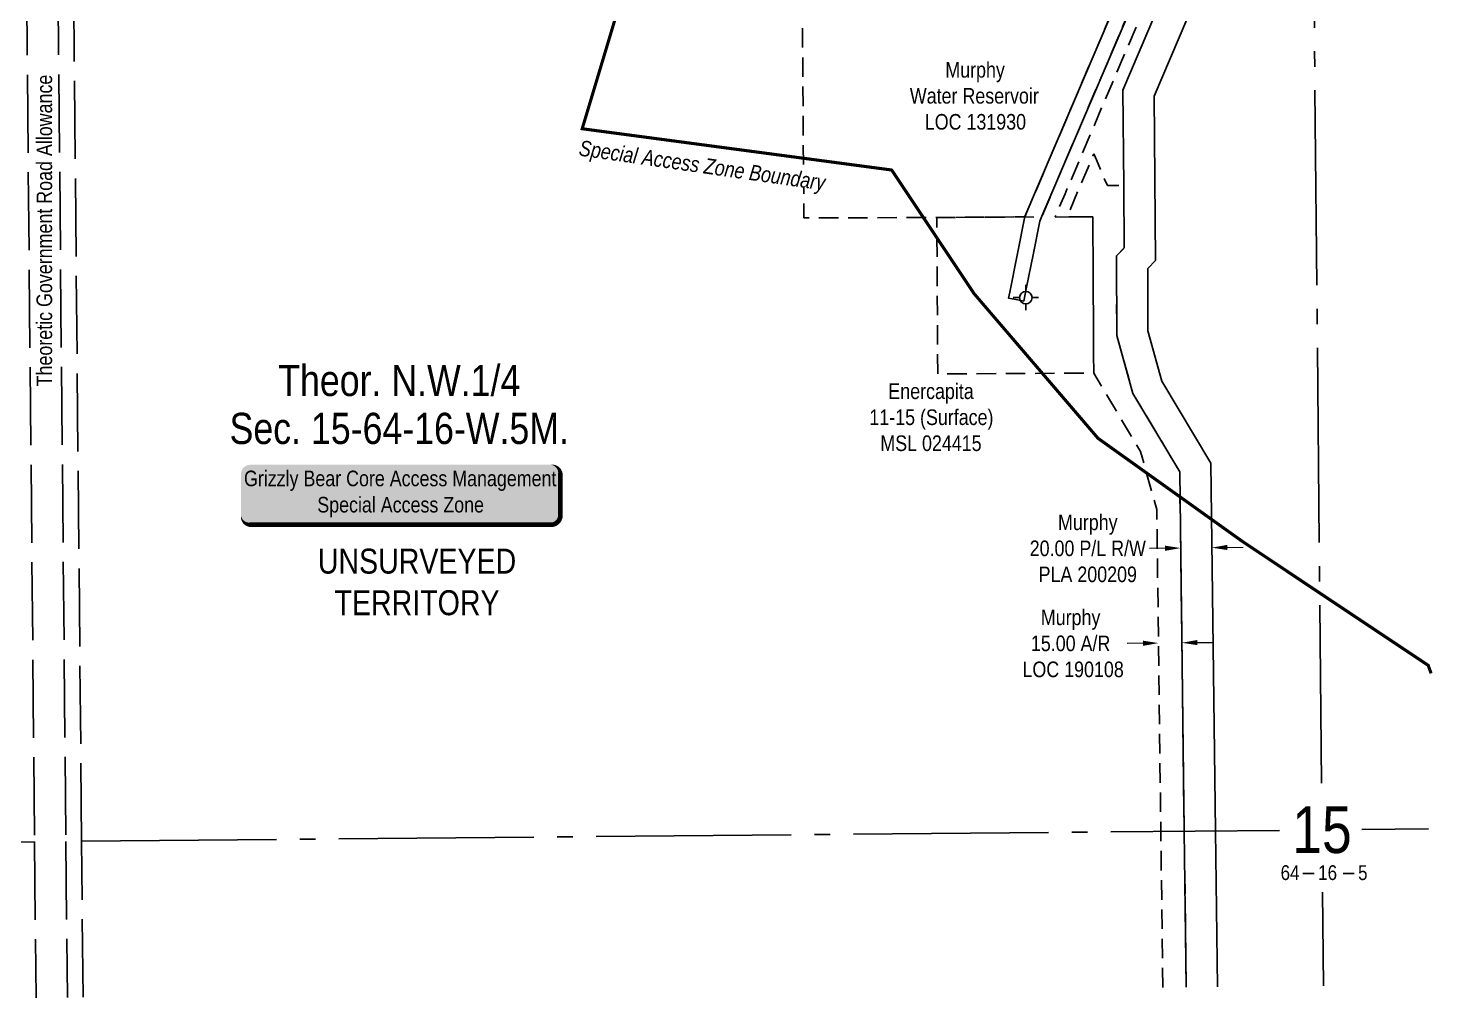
# Model space of a CAD drawing. Extents: x 534052 to 544180, y 6043031 to 6050786.
# Drawn here: x 542355 to 543260, y 6043478 to 6044099 of the extents above; entities that cross this region are included whole.
import ezdxf
from ezdxf.enums import TextEntityAlignment as Align

# ---------------------------------------------------------------- set-up
doc = ezdxf.new("R2010")
doc.units = 0
doc.header["$LTSCALE"] = 5
doc.header["$PDSIZE"] = 0.5
for name, pattern in [('DASHDOT2', [12.7, 6.35, -3.175, 0, -3.175]), ('foc-ACCESSROAD', [3.75, 2.5, -1.25]), ('foc-QUARTERLINE', [33, 25, -3, 2, -3]), ('foc-UNSURVEYED', [12.5, 10, -2.5])]:
    doc.linetypes.add(name, pattern=pattern)
doc.layers.get('Defpoints').update_dxf_attribs({"color": 9})
for name, color, linetype in [('10', 1, 'Continuous'), ('9', 3, 'Continuous'), ('AS-WILDLIFE', 131, 'DASHDOT2'), ('AS-WILDLIFE-BLOCK', 131, 'Continuous'), ('C-AR', 13, 'foc-ACCESSROAD'), ('C-RW', 13, 'Continuous'), ('C-SYMBOL', 7, 'Continuous'), ('C-WS', 13, 'foc-ACCESSROAD'), ('F-RW', 190, 'Continuous'), ('F-WS', 190, 'foc-ACCESSROAD'), ('F-WS-S', 190, 'Continuous'), ('L-QSEC', 8, 'foc-QUARTERLINE'), ('L-ROAD-T', 7, 'Continuous'), ('L-SECLBL', 7, 'Continuous'), ('L-UNS-T', 3, 'Continuous'), ('L-USEC', 7, 'foc-UNSURVEYED')]:
    doc.layers.add(name, color=color, linetype=linetype)
for name, color, linetype, lineweight in [('C-AR-T', 13, 'Continuous', 9), ('C-RW-T', 13, 'Continuous', 9), ('C-WS-T', 13, 'Continuous', 9), ('F-WS-T', 190, 'Continuous', 9)]:
    doc.layers.add(name, color=color, linetype=linetype, lineweight=lineweight)
doc.styles.add('175L', font='', dxfattribs={"height": 20})
doc.styles.add('240', font='', dxfattribs={"height": 30})
doc.styles.add('80', font='', dxfattribs={"height": 10})
doc.styles.add('80CG', font='', dxfattribs={"height": 10})
doc.styles.add('80L', font='', dxfattribs={"height": 10})
doc.styles.add('SIMPLEX', font='')
doc.styles.get('175L').set_extended_font_data('Arial Narrow')
doc.styles.get('240').set_extended_font_data('Arial Narrow')
doc.styles.get('80').set_extended_font_data('Arial Narrow')
doc.styles.get('80CG').set_extended_font_data('Arial Narrow')
doc.styles.get('80L').set_extended_font_data('Arial Narrow')
doc.styles.get('SIMPLEX').set_extended_font_data('Arial Narrow')
doc.dimstyles.new('Compass 5 000', dxfattribs={"dimscale": 5, "dimtxt": 9, "dimasz": 2, "dimexe": 0.2, "dimexo": 0.0625, "dimgap": 0.5, "dimtad": 0, "dimtih": 1, "dimtoh": 1, "dimzin": 0, "dimdsep": 46, "dimtxsty": '80CG', "dimcen": 0.1, "dimse1": 1, "dimse2": 1, "dimclrd": 256, "dimclrt": 256, "dimaunit": 1, "dimadec": 4, "dimazin": 0, "dimtfac": 0.06, "dimtofl": 0, "dimtmove": 0, "dimatfit": 1, "dimfxl": 0.2, "dimtolj": 1, "dimtzin": 0, "dimlwd": -1, "dimarcsym": 0})

# ---------------------------------------------------------------- blocks, each defined once
blk = doc.blocks.new('L-SECLBL')
at = {"layer": '9', "color": 7}
for p, q in [((-5.08, -27.83), (-12.29, -27.83)), ((20.7, -27.83), (13.5, -27.83))]:
    blk.add_line(p, q, dxfattribs=at)
at = {"layer": '10', "color": 2, "style": 'SIMPLEX'}
blk.add_attdef('SEC', text='', height=30, dxfattribs=at).set_placement((0, 0), align=Align.MIDDLE)
at = {"layer": '10', "color": 5, "style": '80L'}
blk.add_attdef('TWP', text='', height=9.5, dxfattribs=at).set_placement((-14.43, -27.37), align=Align.MIDDLE_RIGHT)
blk.add_attdef('RGE', text='', height=9.5, dxfattribs=at).set_placement((3.62, -27.37), align=Align.MIDDLE_CENTER)
blk.add_attdef('MER', text='', height=9.5, dxfattribs=at).set_placement((23.17, -27.37), align=Align.MIDDLE_LEFT)
blk = doc.blocks.new('*D527')
at = {"layer": 'C-AR-T', "transparency": 16777216}
for p, q in [((543069.37, 6043705.1), (543059.37, 6043704.98)), ((543104.36, 6043705.55), (543114.36, 6043705.67))]:
    blk.add_line(p, q, dxfattribs=at)
for points in [[(543069.35, 6043706.77), (543069.39, 6043703.44), (543079.37, 6043705.23)], [(543104.34, 6043707.21), (543104.38, 6043703.88), (543094.36, 6043705.42)]]:
    blk.add_solid(points, dxfattribs=at)
at = {"layer": 'Defpoints', "color": 0, "transparency": 16777216}
for p in [(543079.33, 6043708.16), (543079.37, 6043705.23), (543094.32, 6043708.35)]:
    blk.add_point(p, dxfattribs=at)
at = {"layer": 'C-AR-T', "transparency": 16777216, "insert": (543023.05, 6043704.98), "char_height": 10, "attachment_point": 5, "style": '80CG'}
blk.add_mtext('\\A1;Murphy\\P15.00 A/R\\P LOC 190108', dxfattribs=at)
blk = doc.blocks.new('*D531')
at = {"layer": 'C-RW-T', "transparency": 16777216}
for p, q in [((543083.59, 6043766.01), (543073.59, 6043765.89)), ((543123.59, 6043766.52), (543133.59, 6043766.64))]:
    blk.add_line(p, q, dxfattribs=at)
for points in [[(543083.57, 6043767.68), (543083.61, 6043764.35), (543093.59, 6043766.14)], [(543123.57, 6043768.18), (543123.61, 6043764.85), (543113.59, 6043766.39)]]:
    blk.add_solid(points, dxfattribs=at)
at = {"layer": 'Defpoints', "color": 0, "transparency": 16777216}
for p in [(543093.59, 6043766.14), (543093.69, 6043758.33), (543113.69, 6043758.59)]:
    blk.add_point(p, dxfattribs=at)
at = {"layer": 'C-RW-T', "transparency": 16777216, "insert": (543034.05, 6043765.89), "char_height": 10, "attachment_point": 5, "style": '80CG'}
blk.add_mtext('\\A1;Murphy\\P20.00 P/L R/W\\PPLA 200209', dxfattribs=at)
blk = doc.blocks.new('GABD')
for p, q in [((-0.81, 0), (-1.62, 0)), ((0, 0.81), (0, 1.62)), ((1.62, 0), (0.81, 0)), ((0, -0.81), (0, -1.62))]:
    blk.add_line(p, q)
blk.add_circle((0, 0), 0.8)
blk = doc.blocks.new('*U692')
h = blk.add_hatch(color=255)
edge = h.paths.add_edge_path()
edge.add_line((-96.5, -20), (96.5, -20))
edge.add_arc((96.5, -14), 6, 270, 360)
edge.add_line((102.5, -14), (102.5, 12.5))
edge.add_arc((96.5, 12.5), 6, 0, 90)
edge.add_line((96.5, 18.5), (-96.5, 18.5))
edge.add_arc((-96.5, 12.5), 6, 90, 180)
edge.add_line((-102.5, 12.5), (-102.5, -14))
edge.add_arc((-96.5, -14), 6, 180, 270)
at = {"color": 131, "flags": 128}
blk.add_lwpolyline([(-96.5, -20, 3, 3, 0), (96.5, -20, 3, 3, 0.414214), (102.5, -14, 3, 3, 0), (102.5, 12.5, 3, 0, 0.414214), (96.5, 18.5, 0, 0, 0), (-96.5, 18.5, 0, 0, 0.414214), (-102.5, 12.5, 0, 0, 0), (-102.5, -14, 0, 3, 0.414214)], format="xyseb", close=True, dxfattribs=at)
at = {"color": 131, "style": '80'}
blk.add_attdef('ENTER_TEXT_001', (-35.99, -5), '', height=10, dxfattribs=at)

msp = doc.modelspace()

# ---------------------------------------------------------------- linework, layer by layer
at = {"layer": 'AS-WILDLIFE', "const_width": 1.999, "flags": 128}
msp.add_lwpolyline([(537551.942, 6045868.619), (538370.721, 6046006.079), (538727.91, 6045767.953), (539058.64, 6045582.745), (539336.453, 6045278.473), (539521.661, 6045053.577), (539878.849, 6044749.305), (540302.184, 6044590.555), (540447.705, 6044577.326), (540976.872, 6044630.243), (541744.166, 6044418.576), (542762.814, 6044273.054), (542749.584, 6044167.221), (542709.897, 6044034.929), (542908.335, 6044008.471), (542961.251, 6043929.095), (543040.627, 6043836.491), (543133.231, 6043770.345), (543252.294, 6043690.97), (543254.163, 6043685.829)], dxfattribs=at)
at = {"layer": 'C-AR', "flags": 128}
msp.add_lwpolyline([(543082.151, 6043484.489), (543080.89, 6043584.481), (543078.285, 6043790.827), (543067.864, 6043828.028), (543037.847, 6043878.328), (543037.271, 6043978.359), (543021.843, 6043978.454), (543020.742, 6043978.44), (543038.011, 6044018.899), (543038.562, 6044017.589), (543046.613, 6043998.452), (543057.044, 6043998.565), (543057.477, 6043958.585), (543052.534, 6043953.533), (543052.58, 6043902.492), (543062.966, 6043865.29), (543092.975, 6043815.003), (543095.883, 6043584.619), (543097.145, 6043484.626)], dxfattribs=at)
at = {"layer": 'C-RW', "flags": 128}
for points in [[(543097.145, 6043484.626), (543095.883, 6043584.619), (543092.975, 6043815.003), (543062.966, 6043865.29), (543052.58, 6043902.492), (543052.534, 6043953.533), (543057.481, 6043958.583), (543057.071, 6043998.566), (543056.506, 6044059.68), (543092.938, 6044145.135), (543172.61, 6044331.314), (543177.066, 6044335.003), (543243.704, 6044390.179), (543249.612, 6044395.072), (543260.354, 6044403.039)], [(543260.108, 6044377.802), (543189.118, 6044319.038), (543177.477, 6044291.843), (543113.014, 6044141.263), (543076.542, 6044055.712), (543077.559, 6043950.492), (543072.609, 6043945.444), (543072.55, 6043905.312), (543081.528, 6043873.178), (543112.909, 6043820.562), (543115.878, 6043584.804), (543117.138, 6043484.809)]]:
    msp.add_lwpolyline(points, dxfattribs=at)
at = {"layer": 'C-WS', "flags": 128}
msp.add_lwpolyline([(543067.111, 6044274.931), (543066.411, 6044265.309), (543068.18, 6044153.379), (542993.674, 6043978.477), (542937.238, 6043978.039), (542852.018, 6043977.767), (542850.194, 6044226.142), (542876.619, 6044230.027), (542942.357, 6044252.061), (543032.57, 6044269.137), (543067.751, 6044283.721), (543067.111, 6044274.931)], close=True, dxfattribs=at)
at = {"layer": 'F-RW', "flags": 128}
msp.add_lwpolyline([(543078.216, 6044151.411), (543004.648, 6043978.854), (543003.33, 6043975.758), (542999.192, 6043955.165), (542994.584, 6043932.232), (542993.013, 6043924.415), (542990.167, 6043924.987), (542983.214, 6043926.385), (542983.984, 6043930.22), (542993.726, 6043978.732), (543068.18, 6044153.379)], dxfattribs=at)
at = {"layer": 'F-WS', "flags": 128}
msp.add_lwpolyline([(543013.369, 6043978.904), (543013.104, 6043978.281), (543021.9, 6043978.509), (543037.271, 6043978.359), (543037.847, 6043878.328), (542937.815, 6043877.751), (542937.238, 6043978.039), (542993.661, 6043978.412), (543004.393, 6043978.254), (543004.649, 6043978.854), (543078.216, 6044151.411), (543076.421, 6044265.016), (543076.229, 6044278.357), (543076.106, 6044286.861), (543078.06, 6044287.594), (543084.063, 6044289.851), (543084.429, 6044264.781), (543085.969, 6044167.231), (543086.244, 6044149.837), (543085.577, 6044148.273), (543019.51, 6043993.307), (543013.369, 6043978.904)], close=True, dxfattribs=at)
at = {"layer": 'L-QSEC'}
for p, q in [((543176.546, 6044389.57), (543183.92, 6043615.419)), ((542388.944, 6043578.142), (543157.018, 6043585.187)), ((543209.838, 6043585.671), (543252.407, 6043586.061)), ((541588.049, 6043570.813), (542358.786, 6043577.866)), ((543184.587, 6043545.459), (543185.158, 6043485.432))]:
    msp.add_line(p, q, dxfattribs=at)
at = {"layer": 'L-USEC'}
for p, q in [((542351.27, 6044382.042), (542358.786, 6043577.866)), ((542371.375, 6044382.23), (542378.891, 6043578.054)), ((542388.944, 6043578.142), (542381.428, 6044382.318)), ((542358.786, 6043577.866), (542359.72, 6043477.875)), ((542378.891, 6043578.054), (542379.826, 6043478.059)), ((542389.878, 6043478.151), (542388.944, 6043578.142))]:
    msp.add_line(p, q, dxfattribs=at)

# ---------------------------------------------------------------- block references
at = {"layer": 'AS-WILDLIFE-BLOCK'}
ref = msp.add_blockref('*U692', (542593.509, 6043801.056), dxfattribs=dict(at, xscale=0.9989536938324243, yscale=0.9989536938324243, zscale=0.9989536938324243))
ref.add_attrib('ENTER_TEXT_001', 'Grizzly Bear Core Access Management', (542493.048, 6043805.773), dxfattribs={"layer": '0', "color": 131, "height": 9.98954, "style": '80'})
ref.add_attrib('ENTER_TEXT_002', 'Special Access Zone', (542540.062, 6043788.946), dxfattribs={"layer": '0', "color": 131, "height": 9.98954, "style": '80'})
at = {"layer": 'F-WS-S', "color": 4, "xscale": 4.997394999999999, "yscale": 4.997394999999999, "zscale": 4.997394999999999}
msp.add_blockref('GABD', (542994.312, 6043926.67), dxfattribs=at)
at = {"layer": 'L-SECLBL', "color": 4, "xscale": 0.9994790000000038, "yscale": 0.9994790000000038, "zscale": 0.9994790000000038}
msp.add_blockref('L-SECLBL', (543184.206, 6043585.436), dxfattribs=at).add_auto_attribs({'SEC': '15', 'TWP': '64', 'RGE': '16', 'MER': '5'})

# ---------------------------------------------------------------- texts
at = {"layer": 'C-SYMBOL', "color": 3, "style": '175L'}
for s, p in [('Theor. N.W.1/4', (542592.615, 6043857.6)), ('Sec. 15-64-16-W.5M.', (542592.615, 6043826.854))]:
    msp.add_text(s, height=19.98958, dxfattribs=at).set_placement(p, align=Align.BOTTOM_CENTER)
at = {"layer": 'C-WS-T', "insert": (542916.849, 6044077.699), "char_height": 9.99479, "attachment_point": 1, "style": '80L'}
msp.add_mtext_dynamic_manual_height_columns('\\pi25.85356;Murphy\\P\\pi3.11303,t63.08177;Water Reservoir\\P\\pi12.69194,tz;LOC 131930', width=88.93192, gutter_width=50, heights=[0], dxfattribs=at)
at = {"layer": 'F-WS-T', "insert": (542893.352, 6043871.664), "char_height": 9.99479, "attachment_point": 1, "style": '80L'}
msp.add_mtext_dynamic_manual_height_columns('\\pi12.83334;Enercapita\\P\\pi0.68415;11-15 (Surface)\\P\\pi7.69618;MSL 024415', width=78.99495, gutter_width=50, heights=[0], dxfattribs=at)
at = {"layer": 'L-ROAD-T', "style": '80L'}
msp.add_text('Theoretic Government Road Allowance', height=9.99479, rotation=90, dxfattribs=at).set_placement((542365.025, 6043969.669), align=Align.MIDDLE_CENTER)
at = {"layer": 'L-UNS-T', "color": 3, "insert": (542604.009, 6043744.318), "char_height": 15.99166, "attachment_point": 5, "style": '80L'}
msp.add_mtext_dynamic_manual_height_columns('UNSURVEYED TERRITORY', width=126.41375, gutter_width=47.5, heights=[0], dxfattribs=at)

# ---------------------------------------------------------------- dimensions: what is measured, and where the dimension line sits
at = {"layer": 'C-AR-T'}
dim = msp.add_aligned_dim(p1=(543094.321, 6043708.352), p2=(543079.329, 6043708.163), distance=2.933, text='Murphy\\P15.00 A/R\\P LOC 190108', dimstyle='Compass 5 000', dxfattribs=at)
dim.commit()
dim.dimension.update_dxf_attribs({"geometry": '*D527', "text_midpoint": (543023.051, 6043704.978)})
at = {"layer": 'C-RW-T'}
dim = msp.add_aligned_dim(p1=(543113.689, 6043758.587), p2=(543093.691, 6043758.334), distance=-7.805, text='Murphy\\P20.00 P/L R/W\\PPLA 200209', dimstyle='Compass 5 000', dxfattribs=at)
dim.commit()
dim.dimension.update_dxf_attribs({"geometry": '*D531', "text_midpoint": (543034.054, 6043765.886)})

# ---------------------------------------------------------------- next in the draw order: texts
at = {"layer": 'AS-WILDLIFE', "insert": (542786.689, 6044009.996), "char_height": 10, "attachment_point": 5, "rotation": 351.869896, "style": '240', "bg_fill": 3, "box_fill_scale": 1, "bg_fill_color": 256, "bg_fill_transparency": 0}
msp.add_mtext_dynamic_manual_height_columns('{\\fArial Narrow|b0|i1|c0|p34;\\C131;Special Access Zone Boundary}', width=162.72877, gutter_width=45, heights=[0], dxfattribs=at)

doc.saveas('drawing.dxf')
